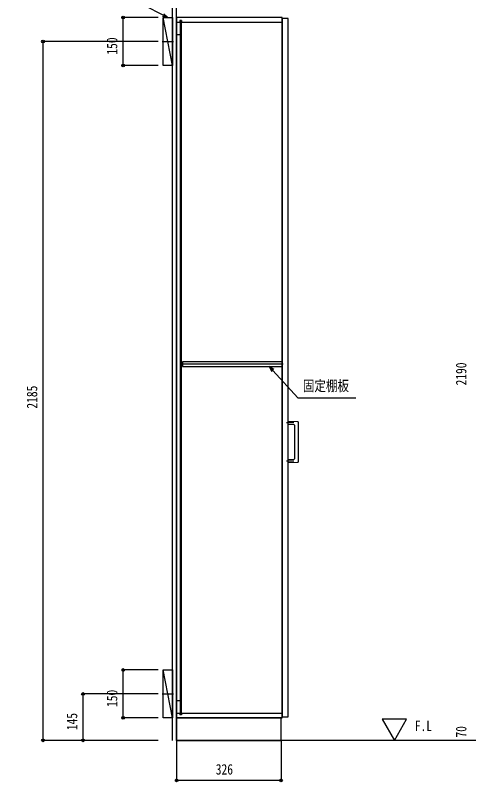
# Model space of a CAD drawing. Units: millimetres, scale not verified. Extents: x -4205 to 4205, y -2970 to 2970.
# Drawn here: x -1861 to -445, y -986 to 1410 of the extents above; entities that cross this region are included whole.
import ezdxf
from ezdxf.enums import TextEntityAlignment as Align

# ---------------------------------------------------------------- set-up
doc = ezdxf.new("R2010")
doc.units = ezdxf.units.MM
doc.header["$LTSCALE"] = 20
for name, color, linetype in [('0-1_USER1', 3, 'Continuous'), ('0-2_YKK_11', 7, 'Continuous'), ('0-3_YKK_12', 2, 'Continuous'), ('0-4_YKK_13', 4, 'Continuous'), ('0-5_YKK_D', 6, 'Continuous'), ('0-7_YSS_K', 3, 'Continuous')]:
    doc.layers.add(name, color=color, linetype=linetype)
doc.styles.add('ＭＳ ゴシック', font='')
doc.styles.get('ＭＳ ゴシック').set_extended_font_data('MS Gothic')

msp = doc.modelspace()

# ---------------------------------------------------------------- linework, layer by layer
at = {"layer": '0-2_YKK_11'}
msp.add_lwpolyline([(-1027.48, 326.77), (-1338.98, 326.77), (-1338.98, 311.77), (-1027.48, 311.77)], close=True, dxfattribs=at)
at = {"layer": '0-3_YKK_12'}
for p, q in [((-1346.98, 1393.5), (-1346.98, 1388)), ((-1341.98, 1393.5), (-1346.98, 1393.5)), ((-1346.48, 1393.5), (-1346.48, -777.5)), ((-1342.48, 1393.5), (-1342.48, -777.5)), ((-1341.98, 1393.5), (-1341.98, 1388)), ((-1346.98, 1388), (-1356.98, 1388)), ((-1026.98, 1388), (-1341.98, 1388)), ((-1346.48, 1349.5), (-1356.98, 1349.5)), ((-1402.27, 1328), (-1366.69, 1328)), ((-1024.69, 319.27), (-1341.77, 319.27)), ((-1402.27, -712), (-1366.69, -712)), ((-1346.48, -733.5), (-1356.98, -733.5)), ((-1356.98, -772), (-1346.98, -772)), ((-1346.98, -772), (-1346.98, -777.5)), ((-1341.98, -777.5), (-1346.98, -777.5)), ((-1341.98, -772), (-1341.98, -777.5)), ((-1341.98, -772), (-1026.98, -772))]:
    msp.add_line(p, q, dxfattribs=at)
for points in [[(-1356.98, -787), (-1026.98, -787), (-1026.98, 1403), (-1356.98, 1403)], [(-1026.98, -784), (-1008.98, -784), (-1008.98, 1400), (-1026.98, 1400)], [(-1356.98, -857), (-1030.98, -857), (-1030.98, -787), (-1356.98, -787)]]:
    msp.add_lwpolyline(points, close=True, dxfattribs=at)
at = {"layer": '0-4_YKK_13'}
for p, q in [((-990.93, 136), (-1014.08, 136)), ((-1008.98, 141.51), (-978.4, 139.9)), ((-1008.98, 130.49), (-1008.98, 141.51)), ((-989.88, 129.49), (-1008.98, 130.49)), ((-987.98, 24.51), (-987.98, 127.49)), ((-976.98, 138.41), (-976.98, 13.59)), ((-1008.98, 15.5), (-1008.98, 33)), ((-990.93, 16), (-1014.08, 16))]:
    msp.add_line(p, q, dxfattribs=at)
msp.add_lwpolyline([(-978.4, 12.1), (-1008.98, 10.49), (-1008.98, 21.51), (-989.88, 22.51)], dxfattribs=at)
for centre, radius, start, end in [((-989.98, 127.49), 2, 0.20478, 86.80473), ((-978.48, 138.41), 1.5, 359.78876, 87.2363), ((-989.98, 24.51), 2, 273.20478, 359.80473), ((-978.48, 13.59), 1.5, 272.78876, 0.2363)]:
    msp.add_arc(centre, radius, start, end, dxfattribs=at)
at = {"layer": '0-5_YKK_D'}
for p, q in [((-1414.42, 1403), (-1525.48, 1403)), ((-1524.48, 1253), (-1524.48, 1403)), ((-1414.42, 1328), (-1775.48, 1328)), ((-1774.48, -857), (-1774.48, 1328)), ((-1414.42, 1253), (-1525.48, 1253)), ((-1414.42, -637), (-1525.48, -637)), ((-1524.48, -787), (-1524.48, -637)), ((-1414.42, -712), (-1650.48, -712)), ((-1649.48, -857), (-1649.48, -712)), ((-1414.42, -787), (-1525.48, -787)), ((-1414.42, -857), (-1775.48, -857)), ((-1414.42, -857), (-1650.48, -857)), ((-1356.98, -858), (-1356.98, -983)), ((-1030.98, -858), (-1030.98, -983)), ((-1356.98, -982), (-1030.98, -982))]:
    msp.add_line(p, q, dxfattribs=at)
for points in [[(-1384.48, 1403), (-1399.61, 1410.75), (-1628.66, 1528), (-1860.89, 1528)], [(-1397.54, 1414.8), (-1384.48, 1403), (-1401.69, 1406.69)], [(-1052.97, 302.2), (-1067.78, 311.7), (-1059.7, 296.07)], [(-1067.78, 311.7), (-1056.33, 299.13), (-978.58, 213.77), (-797.04, 213.77)]]:
    msp.add_lwpolyline(points, dxfattribs=at)
for centre in [(-1524.48, 1403), (-1774.48, 1328), (-1524.48, 1253), (-1524.48, -637), (-1649.48, -712), (-1524.48, -787), (-1774.48, -857), (-1649.48, -857), (-1356.98, -982), (-1030.98, -982)]:
    msp.add_circle(centre, 4.25, dxfattribs=at)
at = {"layer": '0-7_YSS_K'}
for p, q in [((-1369.48, -857), (-1369.48, 1486.81)), ((-1356.98, -857), (-1356.98, 1486.81)), ((-1369.48, 1253), (-1399.48, 1403)), ((-1369.48, -787), (-1399.48, -637)), ((741.02, -857), (-1356.98, -857))]:
    msp.add_line(p, q, dxfattribs=at)
for points in [[(-1369.48, 1253), (-1399.48, 1253), (-1399.48, 1403), (-1369.48, 1403)], [(-1369.48, -787), (-1399.48, -787), (-1399.48, -637), (-1369.48, -637)], [(-676.83, -857), (-638.66, -790.89), (-714.99, -790.89)]]:
    msp.add_lwpolyline(points, close=True, dxfattribs=at)

# ---------------------------------------------------------------- texts
at = {"layer": '0-1_USER1', "style": 'ＭＳ ゴシック', "width": 0.8}
msp.add_text('F.L', height=32.99, dxfattribs=at).set_placement((-613, -838), align=Align.BOTTOM_LEFT)
at = {"layer": '0-5_YKK_D', "style": 'ＭＳ ゴシック', "width": 0.8}
for s, p in [('150', (-1532.48, 1287.2)), ('2190', (-441.98, 252.8)), ('2185', (-1782.48, 180.3)), ('150', (-1532.48, -752.8)), ('145', (-1657.48, -825.3)), ('70', (-441.98, -848.4))]:
    msp.add_text(s, height=32.99, rotation=90, dxfattribs=at).set_placement(p, align=Align.BOTTOM_LEFT)
for s, p in [('固定棚板', (-962.57, 225.38)), ('326', (-1234.78, -974))]:
    msp.add_text(s, height=32.99, dxfattribs=at).set_placement(p, align=Align.BOTTOM_LEFT)

doc.saveas('drawing.dxf')
